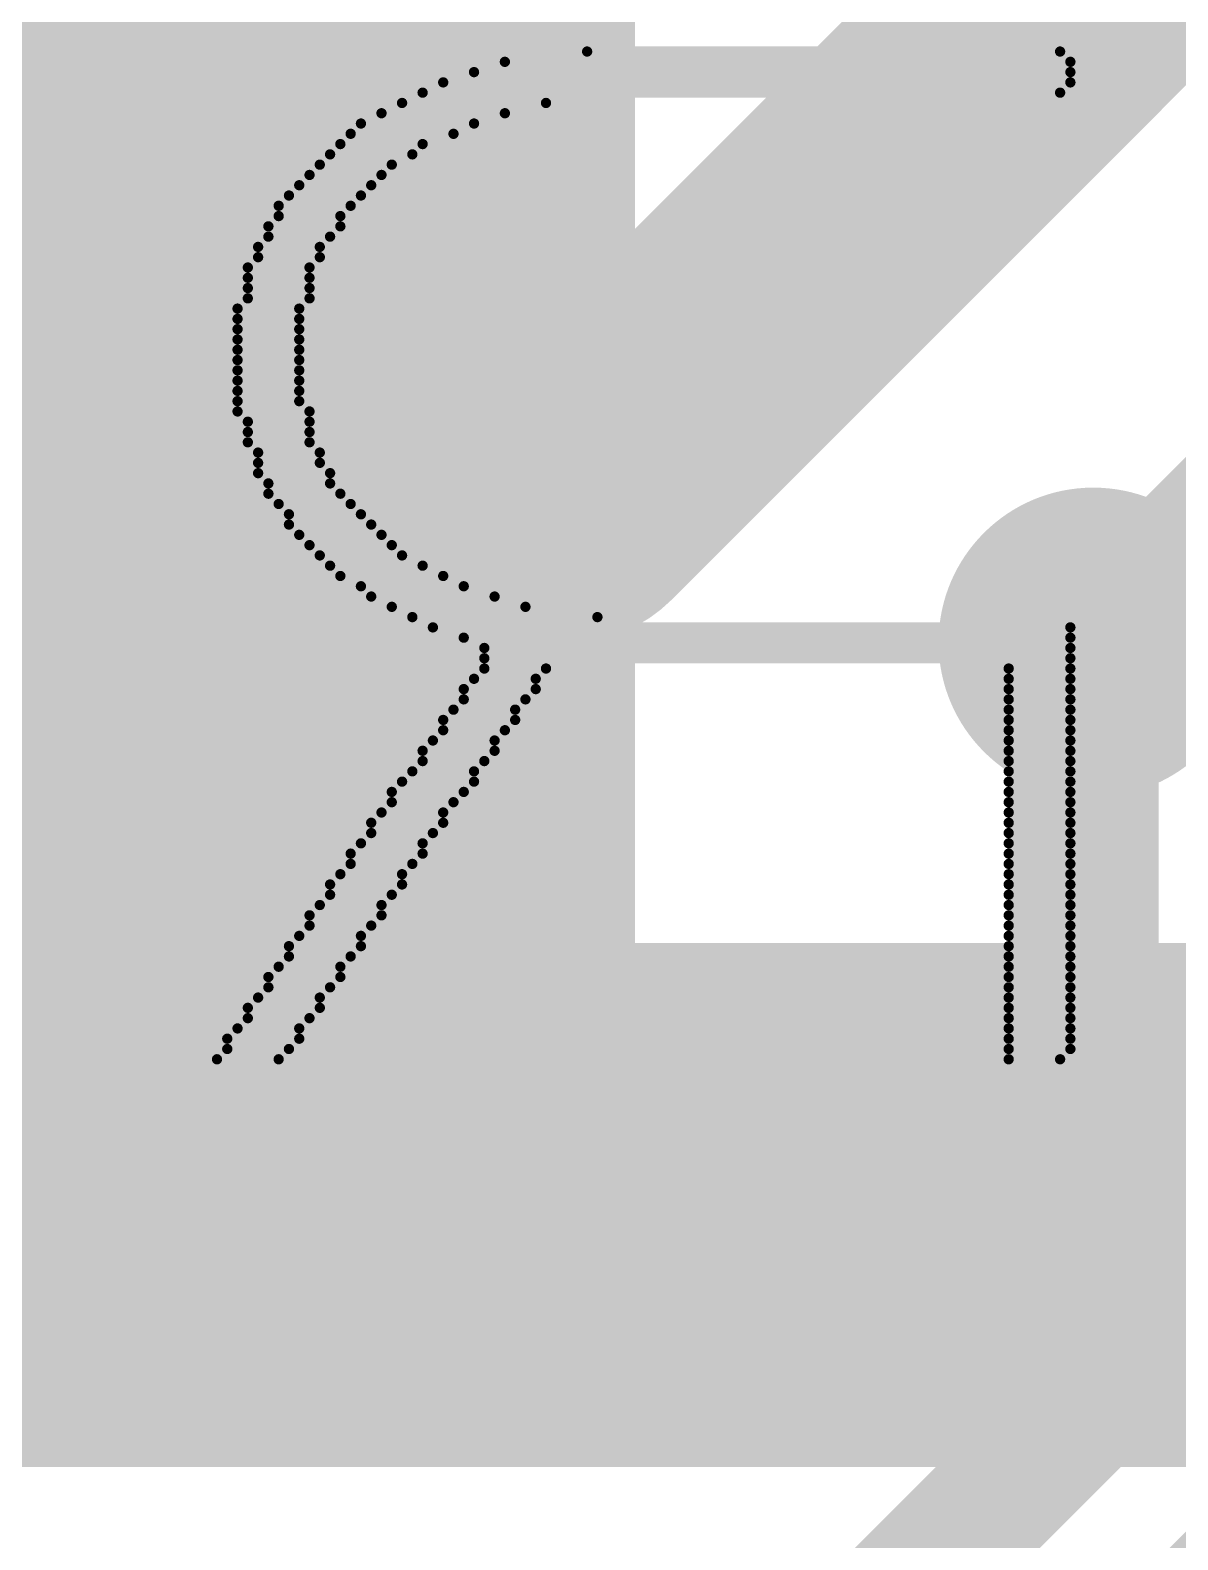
# Model space of a CAD drawing. Header units: inches. Extents: x -0.14 to 1.19, y -0.12 to 0.99.
# Drawn here: x 0.5088 to 0.5965, y 0.2805 to 0.3957 of the extents above; entities that cross this region are included whole.
import ezdxf

# ---------------------------------------------------------------- set-up
doc = ezdxf.new("R2010")
doc.units = ezdxf.units.IN
doc.header["$MEASUREMENT"] = 0
for name, color, linetype in [('Bottom Layer', 5, 'Continuous'), ('Bottom Overlay', 54, 'Continuous'), ('Top Layer', 1, 'Continuous'), ('Top Paste', 8, 'Continuous'), ('Top Solder', 216, 'Continuous'), ('Via Holes', 16, 'Continuous')]:
    doc.layers.add(name, color=color, linetype=linetype)

# ---------------------------------------------------------------- blocks, each defined once
blk = doc.blocks.new('SO_14_35')
at = {"layer": 'Top Layer'}
for points in [[(0.0783465, -0.088189), (0.1322835, -0.088189), (0.1322835, -0.111811), (0.0783465, -0.111811)], [(0.0783465, -0.138189), (0.1322835, -0.138189), (0.1322835, -0.161811), (0.0783465, -0.161811)]]:
    blk.add_hatch(color=1, dxfattribs=at).paths.add_polyline_path(points)
at = {"layer": 'Top Paste'}
for points in [[(0.0783465, -0.088189), (0.1322835, -0.088189), (0.1322835, -0.111811), (0.0783465, -0.111811)], [(0.0783465, -0.138189), (0.1322835, -0.138189), (0.1322835, -0.161811), (0.0783465, -0.161811)]]:
    blk.add_hatch(color=8, dxfattribs=at).paths.add_polyline_path(points)
at = {"layer": 'Top Solder'}
for points in [[(0.0743465, -0.084189), (0.1362835, -0.084189), (0.1362835, -0.115811), (0.0743465, -0.115811)], [(0.0743465, -0.134189), (0.1362835, -0.134189), (0.1362835, -0.165811), (0.0743465, -0.165811)]]:
    blk.add_hatch(color=216, dxfattribs=at).paths.add_polyline_path(points)

msp = doc.modelspace()

# ---------------------------------------------------------------- hatches: boundary and pattern name
at = {"layer": 'Bottom Layer'}
h = msp.add_hatch(color=5, dxfattribs=at)
edge = h.paths.add_edge_path()
edge.add_arc((0.522, 0.36), 0.011811, 0, 360)
h = msp.add_hatch(color=5, dxfattribs=at)
edge = h.paths.add_edge_path()
edge.add_arc((0.59, 0.349), 0.011811, 0, 360)
at = {"layer": 'Top Layer'}
msp.add_hatch(color=1, dxfattribs=at).paths.add_polyline_path([(0.555, 0.398), (0.492685, 0.398), (0.492685, 0.32), (0.555, 0.32)])
h = msp.add_hatch(color=1, dxfattribs=at)
edge = h.paths.add_edge_path()
edge.add_arc((0.522, 0.36), 0.011811, 0, 360)
h = msp.add_hatch(color=1, dxfattribs=at)
edge = h.paths.add_edge_path()
edge.add_arc((0.59, 0.349), 0.011811, 0, 360)
at = {"layer": 'Via Holes'}
h = msp.add_hatch(color=7, dxfattribs=at)
edge = h.paths.add_edge_path()
edge.add_arc((0.522, 0.36), 0.0059055, 0, 360)
h = msp.add_hatch(color=7, dxfattribs=at)
edge = h.paths.add_edge_path()
edge.add_arc((0.59, 0.349), 0.0059055, 0, 360)

# ---------------------------------------------------------------- linework, layer by layer
at = {"layer": 'Bottom Layer'}
for points in [[(0.55, 0.36, 0.022, 0.022, 0), (0.611, 0.421, 0.022, 0.022, 0)], [(0.5900001, 0.349, 0.01, 0.01, 0), (0.645189, 0.4041889, 0.01, 0.01, 0)], [(0.522, 0.36, 0.022, 0.022, 0), (0.55, 0.36, 0.022, 0.022, 0)], [(0.59, 0.349, 0.01, 0.01, 0), (0.5900001, 0.349, 0.01, 0.01, 0)], [(0.3444315, 0.3060341, 0.04, 0.04, 0), (0.6605685, 0.3060341, 0.04, 0.04, 0)]]:
    msp.add_lwpolyline(points, format="xyseb", dxfattribs=at)
for points in [[(0.5165, 0.36, 0.011, 0.011, 1), (0.5275, 0.36, 0.011, 0.011, 1)], [(0.5445, 0.36, 0.011, 0.011, 1), (0.5555, 0.36, 0.011, 0.011, 1)], [(0.5445, 0.36, 0.011, 0.011, 1), (0.5555, 0.36, 0.011, 0.011, 1)], [(0.5875, 0.349, 0.005, 0.005, 1), (0.5925, 0.349, 0.005, 0.005, 1)], [(0.5875001, 0.349, 0.005, 0.005, 1), (0.5925001, 0.349, 0.005, 0.005, 1)], [(0.5875001, 0.349, 0.005, 0.005, 1), (0.5925001, 0.349, 0.005, 0.005, 1)]]:
    msp.add_lwpolyline(points, format="xyseb", close=True, dxfattribs=at)
at = {"layer": 'Bottom Overlay'}
for points in [[(0.5513552, 0.3941027, 0.000785, 0.000785, 0), (0.5874673, 0.3941027, 0.000785, 0.000785, 0)], [(0.5450749, 0.3933176, 0.000785, 0.000785, 0), (0.5882524, 0.3933176, 0.000785, 0.000785, 0)], [(0.5403646, 0.3917475, 0.000785, 0.000785, 0), (0.5882524, 0.3917475, 0.000785, 0.000785, 0)], [(0.5427197, 0.3925325, 0.000785, 0.000785, 0), (0.5882524, 0.3925325, 0.000785, 0.000785, 0)], [(0.5387945, 0.3909625, 0.000785, 0.000785, 0), (0.5874673, 0.3909625, 0.000785, 0.000785, 0)], [(0.5356543, 0.3893924, 0.000785, 0.000785, 0), (0.5450749, 0.3893924, 0.000785, 0.000785, 0)], [(0.5372244, 0.3901774, 0.000785, 0.000785, 0), (0.548215, 0.3901774, 0.000785, 0.000785, 0)], [(0.5340842, 0.3886073, 0.000785, 0.000785, 0), (0.5427197, 0.3886073, 0.000785, 0.000785, 0)], [(0.5325142, 0.3870372, 0.000785, 0.000785, 0), (0.5387945, 0.3870372, 0.000785, 0.000785, 0)], [(0.5332992, 0.3878223, 0.000785, 0.000785, 0), (0.5411496, 0.3878223, 0.000785, 0.000785, 0)], [(0.531729, 0.3862522, 0.000785, 0.000785, 0), (0.5380095, 0.3862522, 0.000785, 0.000785, 0)], [(0.530159, 0.3846821, 0.000785, 0.000785, 0), (0.5356543, 0.3846821, 0.000785, 0.000785, 0)], [(0.530944, 0.3854671, 0.000785, 0.000785, 0), (0.5364393, 0.3854671, 0.000785, 0.000785, 0)], [(0.5293739, 0.3838971, 0.000785, 0.000785, 0), (0.5348693, 0.3838971, 0.000785, 0.000785, 0)], [(0.5278039, 0.382327, 0.000785, 0.000785, 0), (0.5332992, 0.382327, 0.000785, 0.000785, 0)], [(0.5285889, 0.383112, 0.000785, 0.000785, 0), (0.5340842, 0.383112, 0.000785, 0.000785, 0)], [(0.5278039, 0.3815419, 0.000785, 0.000785, 0), (0.5325142, 0.3815419, 0.000785, 0.000785, 0)], [(0.5270188, 0.3807568, 0.000785, 0.000785, 0), (0.5325142, 0.3807568, 0.000785, 0.000785, 0)], [(0.5270188, 0.3799718, 0.000785, 0.000785, 0), (0.531729, 0.3799718, 0.000785, 0.000785, 0)], [(0.5262338, 0.3791868, 0.000785, 0.000785, 0), (0.530944, 0.3791868, 0.000785, 0.000785, 0)], [(0.5262338, 0.3784017, 0.000785, 0.000785, 0), (0.530944, 0.3784017, 0.000785, 0.000785, 0)], [(0.5254487, 0.3776167, 0.000785, 0.000785, 0), (0.530159, 0.3776167, 0.000785, 0.000785, 0)], [(0.5254487, 0.3768317, 0.000785, 0.000785, 0), (0.530159, 0.3768317, 0.000785, 0.000785, 0)], [(0.5254487, 0.3760465, 0.000785, 0.000785, 0), (0.530159, 0.3760465, 0.000785, 0.000785, 0)], [(0.5246636, 0.3744765, 0.000785, 0.000785, 0), (0.5293739, 0.3744765, 0.000785, 0.000785, 0)], [(0.5254487, 0.3752615, 0.000785, 0.000785, 0), (0.530159, 0.3752615, 0.000785, 0.000785, 0)], [(0.5246636, 0.3736914, 0.000785, 0.000785, 0), (0.5293739, 0.3736914, 0.000785, 0.000785, 0)], [(0.5246636, 0.3729064, 0.000785, 0.000785, 0), (0.5293739, 0.3729064, 0.000785, 0.000785, 0)], [(0.5246636, 0.3721214, 0.000785, 0.000785, 0), (0.5293739, 0.3721214, 0.000785, 0.000785, 0)], [(0.5246636, 0.3713363, 0.000785, 0.000785, 0), (0.5293739, 0.3713363, 0.000785, 0.000785, 0)], [(0.5246636, 0.3705513, 0.000785, 0.000785, 0), (0.5293739, 0.3705513, 0.000785, 0.000785, 0)], [(0.5246636, 0.3697662, 0.000785, 0.000785, 0), (0.5293739, 0.3697662, 0.000785, 0.000785, 0)], [(0.5246636, 0.3689812, 0.000785, 0.000785, 0), (0.5293739, 0.3689812, 0.000785, 0.000785, 0)], [(0.5246636, 0.3681961, 0.000785, 0.000785, 0), (0.5293739, 0.3681961, 0.000785, 0.000785, 0)], [(0.5246636, 0.3674111, 0.000785, 0.000785, 0), (0.5293739, 0.3674111, 0.000785, 0.000785, 0)], [(0.5246636, 0.366626, 0.000785, 0.000785, 0), (0.530159, 0.366626, 0.000785, 0.000785, 0)], [(0.5254487, 0.365841, 0.000785, 0.000785, 0), (0.530159, 0.365841, 0.000785, 0.000785, 0)], [(0.5254487, 0.365056, 0.000785, 0.000785, 0), (0.530159, 0.365056, 0.000785, 0.000785, 0)], [(0.5254487, 0.3642709, 0.000785, 0.000785, 0), (0.530159, 0.3642709, 0.000785, 0.000785, 0)], [(0.5262338, 0.3634858, 0.000785, 0.000785, 0), (0.530944, 0.3634858, 0.000785, 0.000785, 0)], [(0.5262338, 0.3627008, 0.000785, 0.000785, 0), (0.530944, 0.3627008, 0.000785, 0.000785, 0)], [(0.5262338, 0.3619158, 0.000785, 0.000785, 0), (0.531729, 0.3619158, 0.000785, 0.000785, 0)], [(0.5270188, 0.3611307, 0.000785, 0.000785, 0), (0.531729, 0.3611307, 0.000785, 0.000785, 0)], [(0.5270188, 0.3603457, 0.000785, 0.000785, 0), (0.5325142, 0.3603457, 0.000785, 0.000785, 0)], [(0.5278039, 0.3595606, 0.000785, 0.000785, 0), (0.5332992, 0.3595606, 0.000785, 0.000785, 0)], [(0.5285889, 0.3587756, 0.000785, 0.000785, 0), (0.5340842, 0.3587756, 0.000785, 0.000785, 0)], [(0.5285889, 0.3579905, 0.000785, 0.000785, 0), (0.5348693, 0.3579905, 0.000785, 0.000785, 0)], [(0.5293739, 0.3572055, 0.000785, 0.000785, 0), (0.5356543, 0.3572055, 0.000785, 0.000785, 0)], [(0.530159, 0.3564204, 0.000785, 0.000785, 0), (0.5364393, 0.3564204, 0.000785, 0.000785, 0)], [(0.530944, 0.3556354, 0.000785, 0.000785, 0), (0.5372244, 0.3556354, 0.000785, 0.000785, 0)], [(0.531729, 0.3548504, 0.000785, 0.000785, 0), (0.5387945, 0.3548504, 0.000785, 0.000785, 0)], [(0.5325142, 0.3540653, 0.000785, 0.000785, 0), (0.5403646, 0.3540653, 0.000785, 0.000785, 0)], [(0.5340842, 0.3532803, 0.000785, 0.000785, 0), (0.5419347, 0.3532803, 0.000785, 0.000785, 0)], [(0.5348693, 0.3524952, 0.000785, 0.000785, 0), (0.5442898, 0.3524952, 0.000785, 0.000785, 0)], [(0.5364393, 0.3517101, 0.000785, 0.000785, 0), (0.5466449, 0.3517101, 0.000785, 0.000785, 0)], [(0.5380095, 0.3509251, 0.000785, 0.000785, 0), (0.5521403, 0.3509251, 0.000785, 0.000785, 0)], [(0.5395795, 0.3501401, 0.000785, 0.000785, 0), (0.5882524, 0.3501401, 0.000785, 0.000785, 0)], [(0.5419347, 0.349355, 0.000785, 0.000785, 0), (0.5882524, 0.349355, 0.000785, 0.000785, 0)], [(0.5435048, 0.34857, 0.000785, 0.000785, 0), (0.5882524, 0.34857, 0.000785, 0.000785, 0)], [(0.5435048, 0.347785, 0.000785, 0.000785, 0), (0.5882524, 0.347785, 0.000785, 0.000785, 0)], [(0.5435048, 0.3469999, 0.000785, 0.000785, 0), (0.548215, 0.3469999, 0.000785, 0.000785, 0)], [(0.5835421, 0.3469999, 0.000785, 0.000785, 0), (0.5882524, 0.3469999, 0.000785, 0.000785, 0)], [(0.5419347, 0.3454298, 0.000785, 0.000785, 0), (0.54743, 0.3454298, 0.000785, 0.000785, 0)], [(0.5427197, 0.3462148, 0.000785, 0.000785, 0), (0.54743, 0.3462148, 0.000785, 0.000785, 0)], [(0.5835421, 0.3462148, 0.000785, 0.000785, 0), (0.5882524, 0.3462148, 0.000785, 0.000785, 0)], [(0.5835421, 0.3454298, 0.000785, 0.000785, 0), (0.5882524, 0.3454298, 0.000785, 0.000785, 0)], [(0.5419347, 0.3446447, 0.000785, 0.000785, 0), (0.5466449, 0.3446447, 0.000785, 0.000785, 0)], [(0.5835421, 0.3446447, 0.000785, 0.000785, 0), (0.5882524, 0.3446447, 0.000785, 0.000785, 0)], [(0.5403646, 0.3430747, 0.000785, 0.000785, 0), (0.5458599, 0.3430747, 0.000785, 0.000785, 0)], [(0.5411496, 0.3438597, 0.000785, 0.000785, 0), (0.5458599, 0.3438597, 0.000785, 0.000785, 0)], [(0.5835421, 0.3438597, 0.000785, 0.000785, 0), (0.5882524, 0.3438597, 0.000785, 0.000785, 0)], [(0.5835421, 0.3430747, 0.000785, 0.000785, 0), (0.5882524, 0.3430747, 0.000785, 0.000785, 0)], [(0.5403646, 0.3422896, 0.000785, 0.000785, 0), (0.5450749, 0.3422896, 0.000785, 0.000785, 0)], [(0.5835421, 0.3422896, 0.000785, 0.000785, 0), (0.5882524, 0.3422896, 0.000785, 0.000785, 0)], [(0.5395795, 0.3415046, 0.000785, 0.000785, 0), (0.5442898, 0.3415046, 0.000785, 0.000785, 0)], [(0.5835421, 0.3415046, 0.000785, 0.000785, 0), (0.5882524, 0.3415046, 0.000785, 0.000785, 0)], [(0.5387945, 0.3407195, 0.000785, 0.000785, 0), (0.5442898, 0.3407195, 0.000785, 0.000785, 0)], [(0.5387945, 0.3399345, 0.000785, 0.000785, 0), (0.5435048, 0.3399345, 0.000785, 0.000785, 0)], [(0.5835421, 0.3407195, 0.000785, 0.000785, 0), (0.5882524, 0.3407195, 0.000785, 0.000785, 0)], [(0.5835421, 0.3399345, 0.000785, 0.000785, 0), (0.5882524, 0.3399345, 0.000785, 0.000785, 0)], [(0.5380095, 0.3391494, 0.000785, 0.000785, 0), (0.5427197, 0.3391494, 0.000785, 0.000785, 0)], [(0.5835421, 0.3391494, 0.000785, 0.000785, 0), (0.5882524, 0.3391494, 0.000785, 0.000785, 0)], [(0.5364393, 0.3375793, 0.000785, 0.000785, 0), (0.5419347, 0.3375793, 0.000785, 0.000785, 0)], [(0.5372244, 0.3383644, 0.000785, 0.000785, 0), (0.5427197, 0.3383644, 0.000785, 0.000785, 0)], [(0.5835421, 0.3383644, 0.000785, 0.000785, 0), (0.5882524, 0.3383644, 0.000785, 0.000785, 0)], [(0.5835421, 0.3375793, 0.000785, 0.000785, 0), (0.5882524, 0.3375793, 0.000785, 0.000785, 0)], [(0.5364393, 0.3367943, 0.000785, 0.000785, 0), (0.5411496, 0.3367943, 0.000785, 0.000785, 0)], [(0.5835421, 0.3367943, 0.000785, 0.000785, 0), (0.5882524, 0.3367943, 0.000785, 0.000785, 0)], [(0.5348693, 0.3352242, 0.000785, 0.000785, 0), (0.5403646, 0.3352242, 0.000785, 0.000785, 0)], [(0.5356543, 0.3360093, 0.000785, 0.000785, 0), (0.5403646, 0.3360093, 0.000785, 0.000785, 0)], [(0.5835421, 0.3360093, 0.000785, 0.000785, 0), (0.5882524, 0.3360093, 0.000785, 0.000785, 0)], [(0.5835421, 0.3352242, 0.000785, 0.000785, 0), (0.5882524, 0.3352242, 0.000785, 0.000785, 0)], [(0.5348693, 0.3344391, 0.000785, 0.000785, 0), (0.5395795, 0.3344391, 0.000785, 0.000785, 0)], [(0.5835421, 0.3344391, 0.000785, 0.000785, 0), (0.5882524, 0.3344391, 0.000785, 0.000785, 0)], [(0.5332992, 0.3328691, 0.000785, 0.000785, 0), (0.5387945, 0.3328691, 0.000785, 0.000785, 0)], [(0.5340842, 0.3336541, 0.000785, 0.000785, 0), (0.5387945, 0.3336541, 0.000785, 0.000785, 0)], [(0.5835421, 0.3336541, 0.000785, 0.000785, 0), (0.5882524, 0.3336541, 0.000785, 0.000785, 0)], [(0.5835421, 0.3328691, 0.000785, 0.000785, 0), (0.5882524, 0.3328691, 0.000785, 0.000785, 0)], [(0.5332992, 0.332084, 0.000785, 0.000785, 0), (0.5380095, 0.332084, 0.000785, 0.000785, 0)], [(0.5835421, 0.332084, 0.000785, 0.000785, 0), (0.5882524, 0.332084, 0.000785, 0.000785, 0)], [(0.531729, 0.3305139, 0.000785, 0.000785, 0), (0.5372244, 0.3305139, 0.000785, 0.000785, 0)], [(0.5325142, 0.331299, 0.000785, 0.000785, 0), (0.5372244, 0.331299, 0.000785, 0.000785, 0)], [(0.5835421, 0.331299, 0.000785, 0.000785, 0), (0.5882524, 0.331299, 0.000785, 0.000785, 0)], [(0.5835421, 0.3305139, 0.000785, 0.000785, 0), (0.5882524, 0.3305139, 0.000785, 0.000785, 0)], [(0.531729, 0.3297289, 0.000785, 0.000785, 0), (0.5364393, 0.3297289, 0.000785, 0.000785, 0)], [(0.5835421, 0.3297289, 0.000785, 0.000785, 0), (0.5882524, 0.3297289, 0.000785, 0.000785, 0)], [(0.530159, 0.3281588, 0.000785, 0.000785, 0), (0.5356543, 0.3281588, 0.000785, 0.000785, 0)], [(0.530944, 0.3289438, 0.000785, 0.000785, 0), (0.5356543, 0.3289438, 0.000785, 0.000785, 0)], [(0.5835421, 0.3289438, 0.000785, 0.000785, 0), (0.5882524, 0.3289438, 0.000785, 0.000785, 0)], [(0.5835421, 0.3281588, 0.000785, 0.000785, 0), (0.5882524, 0.3281588, 0.000785, 0.000785, 0)], [(0.530159, 0.3273737, 0.000785, 0.000785, 0), (0.5348693, 0.3273737, 0.000785, 0.000785, 0)], [(0.5835421, 0.3273737, 0.000785, 0.000785, 0), (0.5882524, 0.3273737, 0.000785, 0.000785, 0)], [(0.5285889, 0.3258037, 0.000785, 0.000785, 0), (0.5340842, 0.3258037, 0.000785, 0.000785, 0)], [(0.5293739, 0.3265887, 0.000785, 0.000785, 0), (0.5340842, 0.3265887, 0.000785, 0.000785, 0)], [(0.5835421, 0.3265887, 0.000785, 0.000785, 0), (0.5882524, 0.3265887, 0.000785, 0.000785, 0)], [(0.5835421, 0.3258037, 0.000785, 0.000785, 0), (0.5882524, 0.3258037, 0.000785, 0.000785, 0)], [(0.5285889, 0.3250186, 0.000785, 0.000785, 0), (0.5332992, 0.3250186, 0.000785, 0.000785, 0)], [(0.5835421, 0.3250186, 0.000785, 0.000785, 0), (0.5882524, 0.3250186, 0.000785, 0.000785, 0)], [(0.5278039, 0.3242336, 0.000785, 0.000785, 0), (0.5325142, 0.3242336, 0.000785, 0.000785, 0)], [(0.5835421, 0.3242336, 0.000785, 0.000785, 0), (0.5882524, 0.3242336, 0.000785, 0.000785, 0)], [(0.5270188, 0.3234486, 0.000785, 0.000785, 0), (0.5325142, 0.3234486, 0.000785, 0.000785, 0)], [(0.5270188, 0.3226634, 0.000785, 0.000785, 0), (0.531729, 0.3226634, 0.000785, 0.000785, 0)], [(0.5835421, 0.3234486, 0.000785, 0.000785, 0), (0.5882524, 0.3234486, 0.000785, 0.000785, 0)], [(0.5835421, 0.3226634, 0.000785, 0.000785, 0), (0.5882524, 0.3226634, 0.000785, 0.000785, 0)], [(0.5262338, 0.3218784, 0.000785, 0.000785, 0), (0.530944, 0.3218784, 0.000785, 0.000785, 0)], [(0.5835421, 0.3218784, 0.000785, 0.000785, 0), (0.5882524, 0.3218784, 0.000785, 0.000785, 0)], [(0.5254487, 0.3210934, 0.000785, 0.000785, 0), (0.530944, 0.3210934, 0.000785, 0.000785, 0)], [(0.5254487, 0.3203083, 0.000785, 0.000785, 0), (0.530159, 0.3203083, 0.000785, 0.000785, 0)], [(0.5835421, 0.3210934, 0.000785, 0.000785, 0), (0.5882524, 0.3210934, 0.000785, 0.000785, 0)], [(0.5835421, 0.3203083, 0.000785, 0.000785, 0), (0.5882524, 0.3203083, 0.000785, 0.000785, 0)], [(0.5246636, 0.3195233, 0.000785, 0.000785, 0), (0.5293739, 0.3195233, 0.000785, 0.000785, 0)], [(0.5835421, 0.3195233, 0.000785, 0.000785, 0), (0.5882524, 0.3195233, 0.000785, 0.000785, 0)], [(0.5238786, 0.3187383, 0.000785, 0.000785, 0), (0.5293739, 0.3187383, 0.000785, 0.000785, 0)], [(0.5238786, 0.3179532, 0.000785, 0.000785, 0), (0.5285889, 0.3179532, 0.000785, 0.000785, 0)], [(0.5835421, 0.3187383, 0.000785, 0.000785, 0), (0.5882524, 0.3187383, 0.000785, 0.000785, 0)], [(0.5835421, 0.3179532, 0.000785, 0.000785, 0), (0.5882524, 0.3179532, 0.000785, 0.000785, 0)], [(0.5230936, 0.3171681, 0.000785, 0.000785, 0), (0.5278039, 0.3171681, 0.000785, 0.000785, 0)], [(0.5835421, 0.3171681, 0.000785, 0.000785, 0), (0.5874673, 0.3171681, 0.000785, 0.000785, 0)]]:
    msp.add_lwpolyline(points, format="xyseb", dxfattribs=at)
for points in [[(0.551159, 0.3941027, 0.0003925, 0.0003925, 1), (0.5515514, 0.3941027, 0.0003925, 0.0003925, 1)], [(0.5872711, 0.3941027, 0.0003925, 0.0003925, 1), (0.5876635, 0.3941027, 0.0003925, 0.0003925, 1)], [(0.5448787, 0.3933176, 0.0003925, 0.0003925, 1), (0.5452711, 0.3933176, 0.0003925, 0.0003925, 1)], [(0.5880562, 0.3933176, 0.0003925, 0.0003925, 1), (0.5884486, 0.3933176, 0.0003925, 0.0003925, 1)], [(0.5401684, 0.3917475, 0.0003925, 0.0003925, 1), (0.5405608, 0.3917475, 0.0003925, 0.0003925, 1)], [(0.5425235, 0.3925325, 0.0003925, 0.0003925, 1), (0.5429159, 0.3925325, 0.0003925, 0.0003925, 1)], [(0.5880562, 0.3925325, 0.0003925, 0.0003925, 1), (0.5884486, 0.3925325, 0.0003925, 0.0003925, 1)], [(0.5880562, 0.3917475, 0.0003925, 0.0003925, 1), (0.5884486, 0.3917475, 0.0003925, 0.0003925, 1)], [(0.5385983, 0.3909625, 0.0003925, 0.0003925, 1), (0.5389907, 0.3909625, 0.0003925, 0.0003925, 1)], [(0.5872711, 0.3909625, 0.0003925, 0.0003925, 1), (0.5876635, 0.3909625, 0.0003925, 0.0003925, 1)], [(0.5354581, 0.3893924, 0.0003925, 0.0003925, 1), (0.5358505, 0.3893924, 0.0003925, 0.0003925, 1)], [(0.5370282, 0.3901774, 0.0003925, 0.0003925, 1), (0.5374206, 0.3901774, 0.0003925, 0.0003925, 1)], [(0.5448787, 0.3893924, 0.0003925, 0.0003925, 1), (0.5452711, 0.3893924, 0.0003925, 0.0003925, 1)], [(0.5480188, 0.3901774, 0.0003925, 0.0003925, 1), (0.5484112, 0.3901774, 0.0003925, 0.0003925, 1)], [(0.533888, 0.3886073, 0.0003925, 0.0003925, 1), (0.5342804, 0.3886073, 0.0003925, 0.0003925, 1)], [(0.5425235, 0.3886073, 0.0003925, 0.0003925, 1), (0.5429159, 0.3886073, 0.0003925, 0.0003925, 1)], [(0.532318, 0.3870372, 0.0003925, 0.0003925, 1), (0.5327104, 0.3870372, 0.0003925, 0.0003925, 1)], [(0.533103, 0.3878223, 0.0003925, 0.0003925, 1), (0.5334954, 0.3878223, 0.0003925, 0.0003925, 1)], [(0.5385983, 0.3870372, 0.0003925, 0.0003925, 1), (0.5389907, 0.3870372, 0.0003925, 0.0003925, 1)], [(0.5409534, 0.3878223, 0.0003925, 0.0003925, 1), (0.5413458, 0.3878223, 0.0003925, 0.0003925, 1)], [(0.5315328, 0.3862522, 0.0003925, 0.0003925, 1), (0.5319252, 0.3862522, 0.0003925, 0.0003925, 1)], [(0.5378133, 0.3862522, 0.0003925, 0.0003925, 1), (0.5382057, 0.3862522, 0.0003925, 0.0003925, 1)], [(0.5299628, 0.3846821, 0.0003925, 0.0003925, 1), (0.5303552, 0.3846821, 0.0003925, 0.0003925, 1)], [(0.5307478, 0.3854671, 0.0003925, 0.0003925, 1), (0.5311402, 0.3854671, 0.0003925, 0.0003925, 1)], [(0.5354581, 0.3846821, 0.0003925, 0.0003925, 1), (0.5358505, 0.3846821, 0.0003925, 0.0003925, 1)], [(0.5362431, 0.3854671, 0.0003925, 0.0003925, 1), (0.5366355, 0.3854671, 0.0003925, 0.0003925, 1)], [(0.5291777, 0.3838971, 0.0003925, 0.0003925, 1), (0.5295701, 0.3838971, 0.0003925, 0.0003925, 1)], [(0.5346731, 0.3838971, 0.0003925, 0.0003925, 1), (0.5350655, 0.3838971, 0.0003925, 0.0003925, 1)], [(0.5276077, 0.382327, 0.0003925, 0.0003925, 1), (0.5280001, 0.382327, 0.0003925, 0.0003925, 1)], [(0.5283927, 0.383112, 0.0003925, 0.0003925, 1), (0.5287851, 0.383112, 0.0003925, 0.0003925, 1)], [(0.533103, 0.382327, 0.0003925, 0.0003925, 1), (0.5334954, 0.382327, 0.0003925, 0.0003925, 1)], [(0.533888, 0.383112, 0.0003925, 0.0003925, 1), (0.5342804, 0.383112, 0.0003925, 0.0003925, 1)], [(0.5276077, 0.3815419, 0.0003925, 0.0003925, 1), (0.5280001, 0.3815419, 0.0003925, 0.0003925, 1)], [(0.532318, 0.3815419, 0.0003925, 0.0003925, 1), (0.5327104, 0.3815419, 0.0003925, 0.0003925, 1)], [(0.5268226, 0.3807568, 0.0003925, 0.0003925, 1), (0.527215, 0.3807568, 0.0003925, 0.0003925, 1)], [(0.5268226, 0.3799718, 0.0003925, 0.0003925, 1), (0.527215, 0.3799718, 0.0003925, 0.0003925, 1)], [(0.5315328, 0.3799718, 0.0003925, 0.0003925, 1), (0.5319252, 0.3799718, 0.0003925, 0.0003925, 1)], [(0.532318, 0.3807568, 0.0003925, 0.0003925, 1), (0.5327104, 0.3807568, 0.0003925, 0.0003925, 1)], [(0.5260376, 0.3791868, 0.0003925, 0.0003925, 1), (0.52643, 0.3791868, 0.0003925, 0.0003925, 1)], [(0.5307478, 0.3791868, 0.0003925, 0.0003925, 1), (0.5311402, 0.3791868, 0.0003925, 0.0003925, 1)], [(0.5260376, 0.3784017, 0.0003925, 0.0003925, 1), (0.52643, 0.3784017, 0.0003925, 0.0003925, 1)], [(0.5307478, 0.3784017, 0.0003925, 0.0003925, 1), (0.5311402, 0.3784017, 0.0003925, 0.0003925, 1)], [(0.5252525, 0.3776167, 0.0003925, 0.0003925, 1), (0.5256449, 0.3776167, 0.0003925, 0.0003925, 1)], [(0.5252525, 0.3768317, 0.0003925, 0.0003925, 1), (0.5256449, 0.3768317, 0.0003925, 0.0003925, 1)], [(0.5299628, 0.3776167, 0.0003925, 0.0003925, 1), (0.5303552, 0.3776167, 0.0003925, 0.0003925, 1)], [(0.5299628, 0.3768317, 0.0003925, 0.0003925, 1), (0.5303552, 0.3768317, 0.0003925, 0.0003925, 1)], [(0.5252525, 0.3760465, 0.0003925, 0.0003925, 1), (0.5256449, 0.3760465, 0.0003925, 0.0003925, 1)], [(0.5299628, 0.3760465, 0.0003925, 0.0003925, 1), (0.5303552, 0.3760465, 0.0003925, 0.0003925, 1)], [(0.5244674, 0.3744765, 0.0003925, 0.0003925, 1), (0.5248598, 0.3744765, 0.0003925, 0.0003925, 1)], [(0.5252525, 0.3752615, 0.0003925, 0.0003925, 1), (0.5256449, 0.3752615, 0.0003925, 0.0003925, 1)], [(0.5291777, 0.3744765, 0.0003925, 0.0003925, 1), (0.5295701, 0.3744765, 0.0003925, 0.0003925, 1)], [(0.5299628, 0.3752615, 0.0003925, 0.0003925, 1), (0.5303552, 0.3752615, 0.0003925, 0.0003925, 1)], [(0.5244674, 0.3736914, 0.0003925, 0.0003925, 1), (0.5248598, 0.3736914, 0.0003925, 0.0003925, 1)], [(0.5291777, 0.3736914, 0.0003925, 0.0003925, 1), (0.5295701, 0.3736914, 0.0003925, 0.0003925, 1)], [(0.5244674, 0.3729064, 0.0003925, 0.0003925, 1), (0.5248598, 0.3729064, 0.0003925, 0.0003925, 1)], [(0.5244674, 0.3721214, 0.0003925, 0.0003925, 1), (0.5248598, 0.3721214, 0.0003925, 0.0003925, 1)], [(0.5291777, 0.3729064, 0.0003925, 0.0003925, 1), (0.5295701, 0.3729064, 0.0003925, 0.0003925, 1)], [(0.5291777, 0.3721214, 0.0003925, 0.0003925, 1), (0.5295701, 0.3721214, 0.0003925, 0.0003925, 1)], [(0.5244674, 0.3713363, 0.0003925, 0.0003925, 1), (0.5248598, 0.3713363, 0.0003925, 0.0003925, 1)], [(0.5291777, 0.3713363, 0.0003925, 0.0003925, 1), (0.5295701, 0.3713363, 0.0003925, 0.0003925, 1)], [(0.5244674, 0.3705513, 0.0003925, 0.0003925, 1), (0.5248598, 0.3705513, 0.0003925, 0.0003925, 1)], [(0.5244674, 0.3697662, 0.0003925, 0.0003925, 1), (0.5248598, 0.3697662, 0.0003925, 0.0003925, 1)], [(0.5291777, 0.3705513, 0.0003925, 0.0003925, 1), (0.5295701, 0.3705513, 0.0003925, 0.0003925, 1)], [(0.5291777, 0.3697662, 0.0003925, 0.0003925, 1), (0.5295701, 0.3697662, 0.0003925, 0.0003925, 1)], [(0.5244674, 0.3689812, 0.0003925, 0.0003925, 1), (0.5248598, 0.3689812, 0.0003925, 0.0003925, 1)], [(0.5291777, 0.3689812, 0.0003925, 0.0003925, 1), (0.5295701, 0.3689812, 0.0003925, 0.0003925, 1)], [(0.5244674, 0.3681961, 0.0003925, 0.0003925, 1), (0.5248598, 0.3681961, 0.0003925, 0.0003925, 1)], [(0.5244674, 0.3674111, 0.0003925, 0.0003925, 1), (0.5248598, 0.3674111, 0.0003925, 0.0003925, 1)], [(0.5291777, 0.3681961, 0.0003925, 0.0003925, 1), (0.5295701, 0.3681961, 0.0003925, 0.0003925, 1)], [(0.5291777, 0.3674111, 0.0003925, 0.0003925, 1), (0.5295701, 0.3674111, 0.0003925, 0.0003925, 1)], [(0.5244674, 0.366626, 0.0003925, 0.0003925, 1), (0.5248598, 0.366626, 0.0003925, 0.0003925, 1)], [(0.5299628, 0.366626, 0.0003925, 0.0003925, 1), (0.5303552, 0.366626, 0.0003925, 0.0003925, 1)], [(0.5252525, 0.365841, 0.0003925, 0.0003925, 1), (0.5256449, 0.365841, 0.0003925, 0.0003925, 1)], [(0.5252525, 0.365056, 0.0003925, 0.0003925, 1), (0.5256449, 0.365056, 0.0003925, 0.0003925, 1)], [(0.5299628, 0.365841, 0.0003925, 0.0003925, 1), (0.5303552, 0.365841, 0.0003925, 0.0003925, 1)], [(0.5299628, 0.365056, 0.0003925, 0.0003925, 1), (0.5303552, 0.365056, 0.0003925, 0.0003925, 1)], [(0.5252525, 0.3642709, 0.0003925, 0.0003925, 1), (0.5256449, 0.3642709, 0.0003925, 0.0003925, 1)], [(0.5299628, 0.3642709, 0.0003925, 0.0003925, 1), (0.5303552, 0.3642709, 0.0003925, 0.0003925, 1)], [(0.5260376, 0.3634858, 0.0003925, 0.0003925, 1), (0.52643, 0.3634858, 0.0003925, 0.0003925, 1)], [(0.5260376, 0.3627008, 0.0003925, 0.0003925, 1), (0.52643, 0.3627008, 0.0003925, 0.0003925, 1)], [(0.5307478, 0.3634858, 0.0003925, 0.0003925, 1), (0.5311402, 0.3634858, 0.0003925, 0.0003925, 1)], [(0.5307478, 0.3627008, 0.0003925, 0.0003925, 1), (0.5311402, 0.3627008, 0.0003925, 0.0003925, 1)], [(0.5260376, 0.3619158, 0.0003925, 0.0003925, 1), (0.52643, 0.3619158, 0.0003925, 0.0003925, 1)], [(0.5315328, 0.3619158, 0.0003925, 0.0003925, 1), (0.5319252, 0.3619158, 0.0003925, 0.0003925, 1)], [(0.5268226, 0.3611307, 0.0003925, 0.0003925, 1), (0.527215, 0.3611307, 0.0003925, 0.0003925, 1)], [(0.5268226, 0.3603457, 0.0003925, 0.0003925, 1), (0.527215, 0.3603457, 0.0003925, 0.0003925, 1)], [(0.5315328, 0.3611307, 0.0003925, 0.0003925, 1), (0.5319252, 0.3611307, 0.0003925, 0.0003925, 1)], [(0.532318, 0.3603457, 0.0003925, 0.0003925, 1), (0.5327104, 0.3603457, 0.0003925, 0.0003925, 1)], [(0.5276077, 0.3595606, 0.0003925, 0.0003925, 1), (0.5280001, 0.3595606, 0.0003925, 0.0003925, 1)], [(0.533103, 0.3595606, 0.0003925, 0.0003925, 1), (0.5334954, 0.3595606, 0.0003925, 0.0003925, 1)], [(0.5283927, 0.3587756, 0.0003925, 0.0003925, 1), (0.5287851, 0.3587756, 0.0003925, 0.0003925, 1)], [(0.533888, 0.3587756, 0.0003925, 0.0003925, 1), (0.5342804, 0.3587756, 0.0003925, 0.0003925, 1)], [(0.5283927, 0.3579905, 0.0003925, 0.0003925, 1), (0.5287851, 0.3579905, 0.0003925, 0.0003925, 1)], [(0.5291777, 0.3572055, 0.0003925, 0.0003925, 1), (0.5295701, 0.3572055, 0.0003925, 0.0003925, 1)], [(0.5346731, 0.3579905, 0.0003925, 0.0003925, 1), (0.5350655, 0.3579905, 0.0003925, 0.0003925, 1)], [(0.5354581, 0.3572055, 0.0003925, 0.0003925, 1), (0.5358505, 0.3572055, 0.0003925, 0.0003925, 1)], [(0.5299628, 0.3564204, 0.0003925, 0.0003925, 1), (0.5303552, 0.3564204, 0.0003925, 0.0003925, 1)], [(0.5362431, 0.3564204, 0.0003925, 0.0003925, 1), (0.5366355, 0.3564204, 0.0003925, 0.0003925, 1)], [(0.5307478, 0.3556354, 0.0003925, 0.0003925, 1), (0.5311402, 0.3556354, 0.0003925, 0.0003925, 1)], [(0.5315328, 0.3548504, 0.0003925, 0.0003925, 1), (0.5319252, 0.3548504, 0.0003925, 0.0003925, 1)], [(0.5370282, 0.3556354, 0.0003925, 0.0003925, 1), (0.5374206, 0.3556354, 0.0003925, 0.0003925, 1)], [(0.5385983, 0.3548504, 0.0003925, 0.0003925, 1), (0.5389907, 0.3548504, 0.0003925, 0.0003925, 1)], [(0.532318, 0.3540653, 0.0003925, 0.0003925, 1), (0.5327104, 0.3540653, 0.0003925, 0.0003925, 1)], [(0.5401684, 0.3540653, 0.0003925, 0.0003925, 1), (0.5405608, 0.3540653, 0.0003925, 0.0003925, 1)], [(0.533888, 0.3532803, 0.0003925, 0.0003925, 1), (0.5342804, 0.3532803, 0.0003925, 0.0003925, 1)], [(0.5346731, 0.3524952, 0.0003925, 0.0003925, 1), (0.5350655, 0.3524952, 0.0003925, 0.0003925, 1)], [(0.5417385, 0.3532803, 0.0003925, 0.0003925, 1), (0.5421309, 0.3532803, 0.0003925, 0.0003925, 1)], [(0.5440936, 0.3524952, 0.0003925, 0.0003925, 1), (0.544486, 0.3524952, 0.0003925, 0.0003925, 1)], [(0.5362431, 0.3517101, 0.0003925, 0.0003925, 1), (0.5366355, 0.3517101, 0.0003925, 0.0003925, 1)], [(0.5464487, 0.3517101, 0.0003925, 0.0003925, 1), (0.5468411, 0.3517101, 0.0003925, 0.0003925, 1)], [(0.5378133, 0.3509251, 0.0003925, 0.0003925, 1), (0.5382057, 0.3509251, 0.0003925, 0.0003925, 1)], [(0.5393833, 0.3501401, 0.0003925, 0.0003925, 1), (0.5397757, 0.3501401, 0.0003925, 0.0003925, 1)], [(0.5519441, 0.3509251, 0.0003925, 0.0003925, 1), (0.5523365, 0.3509251, 0.0003925, 0.0003925, 1)], [(0.5880562, 0.3501401, 0.0003925, 0.0003925, 1), (0.5884486, 0.3501401, 0.0003925, 0.0003925, 1)], [(0.5417385, 0.349355, 0.0003925, 0.0003925, 1), (0.5421309, 0.349355, 0.0003925, 0.0003925, 1)], [(0.5880562, 0.349355, 0.0003925, 0.0003925, 1), (0.5884486, 0.349355, 0.0003925, 0.0003925, 1)], [(0.5433086, 0.34857, 0.0003925, 0.0003925, 1), (0.543701, 0.34857, 0.0003925, 0.0003925, 1)], [(0.5433086, 0.347785, 0.0003925, 0.0003925, 1), (0.543701, 0.347785, 0.0003925, 0.0003925, 1)], [(0.5880562, 0.34857, 0.0003925, 0.0003925, 1), (0.5884486, 0.34857, 0.0003925, 0.0003925, 1)], [(0.5880562, 0.347785, 0.0003925, 0.0003925, 1), (0.5884486, 0.347785, 0.0003925, 0.0003925, 1)], [(0.5433086, 0.3469999, 0.0003925, 0.0003925, 1), (0.543701, 0.3469999, 0.0003925, 0.0003925, 1)], [(0.5480188, 0.3469999, 0.0003925, 0.0003925, 1), (0.5484112, 0.3469999, 0.0003925, 0.0003925, 1)], [(0.5833459, 0.3469999, 0.0003925, 0.0003925, 1), (0.5837383, 0.3469999, 0.0003925, 0.0003925, 1)], [(0.5880562, 0.3469999, 0.0003925, 0.0003925, 1), (0.5884486, 0.3469999, 0.0003925, 0.0003925, 1)], [(0.5417385, 0.3454298, 0.0003925, 0.0003925, 1), (0.5421309, 0.3454298, 0.0003925, 0.0003925, 1)], [(0.5425235, 0.3462148, 0.0003925, 0.0003925, 1), (0.5429159, 0.3462148, 0.0003925, 0.0003925, 1)], [(0.5472338, 0.3462148, 0.0003925, 0.0003925, 1), (0.5476262, 0.3462148, 0.0003925, 0.0003925, 1)], [(0.5472338, 0.3454298, 0.0003925, 0.0003925, 1), (0.5476262, 0.3454298, 0.0003925, 0.0003925, 1)], [(0.5833459, 0.3462148, 0.0003925, 0.0003925, 1), (0.5837383, 0.3462148, 0.0003925, 0.0003925, 1)], [(0.5833459, 0.3454298, 0.0003925, 0.0003925, 1), (0.5837383, 0.3454298, 0.0003925, 0.0003925, 1)], [(0.5880562, 0.3462148, 0.0003925, 0.0003925, 1), (0.5884486, 0.3462148, 0.0003925, 0.0003925, 1)], [(0.5880562, 0.3454298, 0.0003925, 0.0003925, 1), (0.5884486, 0.3454298, 0.0003925, 0.0003925, 1)], [(0.5417385, 0.3446447, 0.0003925, 0.0003925, 1), (0.5421309, 0.3446447, 0.0003925, 0.0003925, 1)], [(0.5464487, 0.3446447, 0.0003925, 0.0003925, 1), (0.5468411, 0.3446447, 0.0003925, 0.0003925, 1)], [(0.5833459, 0.3446447, 0.0003925, 0.0003925, 1), (0.5837383, 0.3446447, 0.0003925, 0.0003925, 1)], [(0.5880562, 0.3446447, 0.0003925, 0.0003925, 1), (0.5884486, 0.3446447, 0.0003925, 0.0003925, 1)], [(0.5401684, 0.3430747, 0.0003925, 0.0003925, 1), (0.5405608, 0.3430747, 0.0003925, 0.0003925, 1)], [(0.5409534, 0.3438597, 0.0003925, 0.0003925, 1), (0.5413458, 0.3438597, 0.0003925, 0.0003925, 1)], [(0.5456637, 0.3438597, 0.0003925, 0.0003925, 1), (0.5460561, 0.3438597, 0.0003925, 0.0003925, 1)], [(0.5456637, 0.3430747, 0.0003925, 0.0003925, 1), (0.5460561, 0.3430747, 0.0003925, 0.0003925, 1)], [(0.5833459, 0.3438597, 0.0003925, 0.0003925, 1), (0.5837383, 0.3438597, 0.0003925, 0.0003925, 1)], [(0.5833459, 0.3430747, 0.0003925, 0.0003925, 1), (0.5837383, 0.3430747, 0.0003925, 0.0003925, 1)], [(0.5880562, 0.3438597, 0.0003925, 0.0003925, 1), (0.5884486, 0.3438597, 0.0003925, 0.0003925, 1)], [(0.5880562, 0.3430747, 0.0003925, 0.0003925, 1), (0.5884486, 0.3430747, 0.0003925, 0.0003925, 1)], [(0.5401684, 0.3422896, 0.0003925, 0.0003925, 1), (0.5405608, 0.3422896, 0.0003925, 0.0003925, 1)], [(0.5448787, 0.3422896, 0.0003925, 0.0003925, 1), (0.5452711, 0.3422896, 0.0003925, 0.0003925, 1)], [(0.5833459, 0.3422896, 0.0003925, 0.0003925, 1), (0.5837383, 0.3422896, 0.0003925, 0.0003925, 1)], [(0.5880562, 0.3422896, 0.0003925, 0.0003925, 1), (0.5884486, 0.3422896, 0.0003925, 0.0003925, 1)], [(0.5393833, 0.3415046, 0.0003925, 0.0003925, 1), (0.5397757, 0.3415046, 0.0003925, 0.0003925, 1)], [(0.5440936, 0.3415046, 0.0003925, 0.0003925, 1), (0.544486, 0.3415046, 0.0003925, 0.0003925, 1)], [(0.5833459, 0.3415046, 0.0003925, 0.0003925, 1), (0.5837383, 0.3415046, 0.0003925, 0.0003925, 1)], [(0.5880562, 0.3415046, 0.0003925, 0.0003925, 1), (0.5884486, 0.3415046, 0.0003925, 0.0003925, 1)], [(0.5385983, 0.3407195, 0.0003925, 0.0003925, 1), (0.5389907, 0.3407195, 0.0003925, 0.0003925, 1)], [(0.5385983, 0.3399345, 0.0003925, 0.0003925, 1), (0.5389907, 0.3399345, 0.0003925, 0.0003925, 1)], [(0.5433086, 0.3399345, 0.0003925, 0.0003925, 1), (0.543701, 0.3399345, 0.0003925, 0.0003925, 1)], [(0.5440936, 0.3407195, 0.0003925, 0.0003925, 1), (0.544486, 0.3407195, 0.0003925, 0.0003925, 1)], [(0.5833459, 0.3407195, 0.0003925, 0.0003925, 1), (0.5837383, 0.3407195, 0.0003925, 0.0003925, 1)], [(0.5833459, 0.3399345, 0.0003925, 0.0003925, 1), (0.5837383, 0.3399345, 0.0003925, 0.0003925, 1)], [(0.5880562, 0.3407195, 0.0003925, 0.0003925, 1), (0.5884486, 0.3407195, 0.0003925, 0.0003925, 1)], [(0.5880562, 0.3399345, 0.0003925, 0.0003925, 1), (0.5884486, 0.3399345, 0.0003925, 0.0003925, 1)], [(0.5378133, 0.3391494, 0.0003925, 0.0003925, 1), (0.5382057, 0.3391494, 0.0003925, 0.0003925, 1)], [(0.5425235, 0.3391494, 0.0003925, 0.0003925, 1), (0.5429159, 0.3391494, 0.0003925, 0.0003925, 1)], [(0.5833459, 0.3391494, 0.0003925, 0.0003925, 1), (0.5837383, 0.3391494, 0.0003925, 0.0003925, 1)], [(0.5880562, 0.3391494, 0.0003925, 0.0003925, 1), (0.5884486, 0.3391494, 0.0003925, 0.0003925, 1)], [(0.5362431, 0.3375793, 0.0003925, 0.0003925, 1), (0.5366355, 0.3375793, 0.0003925, 0.0003925, 1)], [(0.5370282, 0.3383644, 0.0003925, 0.0003925, 1), (0.5374206, 0.3383644, 0.0003925, 0.0003925, 1)], [(0.5417385, 0.3375793, 0.0003925, 0.0003925, 1), (0.5421309, 0.3375793, 0.0003925, 0.0003925, 1)], [(0.5425235, 0.3383644, 0.0003925, 0.0003925, 1), (0.5429159, 0.3383644, 0.0003925, 0.0003925, 1)], [(0.5833459, 0.3383644, 0.0003925, 0.0003925, 1), (0.5837383, 0.3383644, 0.0003925, 0.0003925, 1)], [(0.5833459, 0.3375793, 0.0003925, 0.0003925, 1), (0.5837383, 0.3375793, 0.0003925, 0.0003925, 1)], [(0.5880562, 0.3383644, 0.0003925, 0.0003925, 1), (0.5884486, 0.3383644, 0.0003925, 0.0003925, 1)], [(0.5880562, 0.3375793, 0.0003925, 0.0003925, 1), (0.5884486, 0.3375793, 0.0003925, 0.0003925, 1)], [(0.5362431, 0.3367943, 0.0003925, 0.0003925, 1), (0.5366355, 0.3367943, 0.0003925, 0.0003925, 1)], [(0.5409534, 0.3367943, 0.0003925, 0.0003925, 1), (0.5413458, 0.3367943, 0.0003925, 0.0003925, 1)], [(0.5833459, 0.3367943, 0.0003925, 0.0003925, 1), (0.5837383, 0.3367943, 0.0003925, 0.0003925, 1)], [(0.5880562, 0.3367943, 0.0003925, 0.0003925, 1), (0.5884486, 0.3367943, 0.0003925, 0.0003925, 1)], [(0.5346731, 0.3352242, 0.0003925, 0.0003925, 1), (0.5350655, 0.3352242, 0.0003925, 0.0003925, 1)], [(0.5354581, 0.3360093, 0.0003925, 0.0003925, 1), (0.5358505, 0.3360093, 0.0003925, 0.0003925, 1)], [(0.5401684, 0.3360093, 0.0003925, 0.0003925, 1), (0.5405608, 0.3360093, 0.0003925, 0.0003925, 1)], [(0.5401684, 0.3352242, 0.0003925, 0.0003925, 1), (0.5405608, 0.3352242, 0.0003925, 0.0003925, 1)], [(0.5833459, 0.3360093, 0.0003925, 0.0003925, 1), (0.5837383, 0.3360093, 0.0003925, 0.0003925, 1)], [(0.5833459, 0.3352242, 0.0003925, 0.0003925, 1), (0.5837383, 0.3352242, 0.0003925, 0.0003925, 1)], [(0.5880562, 0.3360093, 0.0003925, 0.0003925, 1), (0.5884486, 0.3360093, 0.0003925, 0.0003925, 1)], [(0.5880562, 0.3352242, 0.0003925, 0.0003925, 1), (0.5884486, 0.3352242, 0.0003925, 0.0003925, 1)], [(0.5346731, 0.3344391, 0.0003925, 0.0003925, 1), (0.5350655, 0.3344391, 0.0003925, 0.0003925, 1)], [(0.5393833, 0.3344391, 0.0003925, 0.0003925, 1), (0.5397757, 0.3344391, 0.0003925, 0.0003925, 1)], [(0.5833459, 0.3344391, 0.0003925, 0.0003925, 1), (0.5837383, 0.3344391, 0.0003925, 0.0003925, 1)], [(0.5880562, 0.3344391, 0.0003925, 0.0003925, 1), (0.5884486, 0.3344391, 0.0003925, 0.0003925, 1)], [(0.533103, 0.3328691, 0.0003925, 0.0003925, 1), (0.5334954, 0.3328691, 0.0003925, 0.0003925, 1)], [(0.533888, 0.3336541, 0.0003925, 0.0003925, 1), (0.5342804, 0.3336541, 0.0003925, 0.0003925, 1)], [(0.5385983, 0.3336541, 0.0003925, 0.0003925, 1), (0.5389907, 0.3336541, 0.0003925, 0.0003925, 1)], [(0.5385983, 0.3328691, 0.0003925, 0.0003925, 1), (0.5389907, 0.3328691, 0.0003925, 0.0003925, 1)], [(0.5833459, 0.3336541, 0.0003925, 0.0003925, 1), (0.5837383, 0.3336541, 0.0003925, 0.0003925, 1)], [(0.5833459, 0.3328691, 0.0003925, 0.0003925, 1), (0.5837383, 0.3328691, 0.0003925, 0.0003925, 1)], [(0.5880562, 0.3336541, 0.0003925, 0.0003925, 1), (0.5884486, 0.3336541, 0.0003925, 0.0003925, 1)], [(0.5880562, 0.3328691, 0.0003925, 0.0003925, 1), (0.5884486, 0.3328691, 0.0003925, 0.0003925, 1)], [(0.533103, 0.332084, 0.0003925, 0.0003925, 1), (0.5334954, 0.332084, 0.0003925, 0.0003925, 1)], [(0.5378133, 0.332084, 0.0003925, 0.0003925, 1), (0.5382057, 0.332084, 0.0003925, 0.0003925, 1)], [(0.5833459, 0.332084, 0.0003925, 0.0003925, 1), (0.5837383, 0.332084, 0.0003925, 0.0003925, 1)], [(0.5880562, 0.332084, 0.0003925, 0.0003925, 1), (0.5884486, 0.332084, 0.0003925, 0.0003925, 1)], [(0.5315328, 0.3305139, 0.0003925, 0.0003925, 1), (0.5319252, 0.3305139, 0.0003925, 0.0003925, 1)], [(0.532318, 0.331299, 0.0003925, 0.0003925, 1), (0.5327104, 0.331299, 0.0003925, 0.0003925, 1)], [(0.5370282, 0.331299, 0.0003925, 0.0003925, 1), (0.5374206, 0.331299, 0.0003925, 0.0003925, 1)], [(0.5370282, 0.3305139, 0.0003925, 0.0003925, 1), (0.5374206, 0.3305139, 0.0003925, 0.0003925, 1)], [(0.5833459, 0.331299, 0.0003925, 0.0003925, 1), (0.5837383, 0.331299, 0.0003925, 0.0003925, 1)], [(0.5833459, 0.3305139, 0.0003925, 0.0003925, 1), (0.5837383, 0.3305139, 0.0003925, 0.0003925, 1)], [(0.5880562, 0.331299, 0.0003925, 0.0003925, 1), (0.5884486, 0.331299, 0.0003925, 0.0003925, 1)], [(0.5880562, 0.3305139, 0.0003925, 0.0003925, 1), (0.5884486, 0.3305139, 0.0003925, 0.0003925, 1)], [(0.5315328, 0.3297289, 0.0003925, 0.0003925, 1), (0.5319252, 0.3297289, 0.0003925, 0.0003925, 1)], [(0.5362431, 0.3297289, 0.0003925, 0.0003925, 1), (0.5366355, 0.3297289, 0.0003925, 0.0003925, 1)], [(0.5833459, 0.3297289, 0.0003925, 0.0003925, 1), (0.5837383, 0.3297289, 0.0003925, 0.0003925, 1)], [(0.5880562, 0.3297289, 0.0003925, 0.0003925, 1), (0.5884486, 0.3297289, 0.0003925, 0.0003925, 1)], [(0.5299628, 0.3281588, 0.0003925, 0.0003925, 1), (0.5303552, 0.3281588, 0.0003925, 0.0003925, 1)], [(0.5307478, 0.3289438, 0.0003925, 0.0003925, 1), (0.5311402, 0.3289438, 0.0003925, 0.0003925, 1)], [(0.5354581, 0.3289438, 0.0003925, 0.0003925, 1), (0.5358505, 0.3289438, 0.0003925, 0.0003925, 1)], [(0.5354581, 0.3281588, 0.0003925, 0.0003925, 1), (0.5358505, 0.3281588, 0.0003925, 0.0003925, 1)], [(0.5833459, 0.3289438, 0.0003925, 0.0003925, 1), (0.5837383, 0.3289438, 0.0003925, 0.0003925, 1)], [(0.5833459, 0.3281588, 0.0003925, 0.0003925, 1), (0.5837383, 0.3281588, 0.0003925, 0.0003925, 1)], [(0.5880562, 0.3289438, 0.0003925, 0.0003925, 1), (0.5884486, 0.3289438, 0.0003925, 0.0003925, 1)], [(0.5880562, 0.3281588, 0.0003925, 0.0003925, 1), (0.5884486, 0.3281588, 0.0003925, 0.0003925, 1)], [(0.5299628, 0.3273737, 0.0003925, 0.0003925, 1), (0.5303552, 0.3273737, 0.0003925, 0.0003925, 1)], [(0.5346731, 0.3273737, 0.0003925, 0.0003925, 1), (0.5350655, 0.3273737, 0.0003925, 0.0003925, 1)], [(0.5833459, 0.3273737, 0.0003925, 0.0003925, 1), (0.5837383, 0.3273737, 0.0003925, 0.0003925, 1)], [(0.5880562, 0.3273737, 0.0003925, 0.0003925, 1), (0.5884486, 0.3273737, 0.0003925, 0.0003925, 1)], [(0.5283927, 0.3258037, 0.0003925, 0.0003925, 1), (0.5287851, 0.3258037, 0.0003925, 0.0003925, 1)], [(0.5291777, 0.3265887, 0.0003925, 0.0003925, 1), (0.5295701, 0.3265887, 0.0003925, 0.0003925, 1)], [(0.533888, 0.3265887, 0.0003925, 0.0003925, 1), (0.5342804, 0.3265887, 0.0003925, 0.0003925, 1)], [(0.533888, 0.3258037, 0.0003925, 0.0003925, 1), (0.5342804, 0.3258037, 0.0003925, 0.0003925, 1)], [(0.5833459, 0.3265887, 0.0003925, 0.0003925, 1), (0.5837383, 0.3265887, 0.0003925, 0.0003925, 1)], [(0.5833459, 0.3258037, 0.0003925, 0.0003925, 1), (0.5837383, 0.3258037, 0.0003925, 0.0003925, 1)], [(0.5880562, 0.3265887, 0.0003925, 0.0003925, 1), (0.5884486, 0.3265887, 0.0003925, 0.0003925, 1)], [(0.5880562, 0.3258037, 0.0003925, 0.0003925, 1), (0.5884486, 0.3258037, 0.0003925, 0.0003925, 1)], [(0.5283927, 0.3250186, 0.0003925, 0.0003925, 1), (0.5287851, 0.3250186, 0.0003925, 0.0003925, 1)], [(0.533103, 0.3250186, 0.0003925, 0.0003925, 1), (0.5334954, 0.3250186, 0.0003925, 0.0003925, 1)], [(0.5833459, 0.3250186, 0.0003925, 0.0003925, 1), (0.5837383, 0.3250186, 0.0003925, 0.0003925, 1)], [(0.5880562, 0.3250186, 0.0003925, 0.0003925, 1), (0.5884486, 0.3250186, 0.0003925, 0.0003925, 1)], [(0.5276077, 0.3242336, 0.0003925, 0.0003925, 1), (0.5280001, 0.3242336, 0.0003925, 0.0003925, 1)], [(0.532318, 0.3242336, 0.0003925, 0.0003925, 1), (0.5327104, 0.3242336, 0.0003925, 0.0003925, 1)], [(0.5833459, 0.3242336, 0.0003925, 0.0003925, 1), (0.5837383, 0.3242336, 0.0003925, 0.0003925, 1)], [(0.5880562, 0.3242336, 0.0003925, 0.0003925, 1), (0.5884486, 0.3242336, 0.0003925, 0.0003925, 1)], [(0.5268226, 0.3234486, 0.0003925, 0.0003925, 1), (0.527215, 0.3234486, 0.0003925, 0.0003925, 1)], [(0.5268226, 0.3226634, 0.0003925, 0.0003925, 1), (0.527215, 0.3226634, 0.0003925, 0.0003925, 1)], [(0.5315328, 0.3226634, 0.0003925, 0.0003925, 1), (0.5319252, 0.3226634, 0.0003925, 0.0003925, 1)], [(0.532318, 0.3234486, 0.0003925, 0.0003925, 1), (0.5327104, 0.3234486, 0.0003925, 0.0003925, 1)], [(0.5833459, 0.3234486, 0.0003925, 0.0003925, 1), (0.5837383, 0.3234486, 0.0003925, 0.0003925, 1)], [(0.5833459, 0.3226634, 0.0003925, 0.0003925, 1), (0.5837383, 0.3226634, 0.0003925, 0.0003925, 1)], [(0.5880562, 0.3234486, 0.0003925, 0.0003925, 1), (0.5884486, 0.3234486, 0.0003925, 0.0003925, 1)], [(0.5880562, 0.3226634, 0.0003925, 0.0003925, 1), (0.5884486, 0.3226634, 0.0003925, 0.0003925, 1)], [(0.5260376, 0.3218784, 0.0003925, 0.0003925, 1), (0.52643, 0.3218784, 0.0003925, 0.0003925, 1)], [(0.5307478, 0.3218784, 0.0003925, 0.0003925, 1), (0.5311402, 0.3218784, 0.0003925, 0.0003925, 1)], [(0.5833459, 0.3218784, 0.0003925, 0.0003925, 1), (0.5837383, 0.3218784, 0.0003925, 0.0003925, 1)], [(0.5880562, 0.3218784, 0.0003925, 0.0003925, 1), (0.5884486, 0.3218784, 0.0003925, 0.0003925, 1)], [(0.5252525, 0.3210934, 0.0003925, 0.0003925, 1), (0.5256449, 0.3210934, 0.0003925, 0.0003925, 1)], [(0.5252525, 0.3203083, 0.0003925, 0.0003925, 1), (0.5256449, 0.3203083, 0.0003925, 0.0003925, 1)], [(0.5299628, 0.3203083, 0.0003925, 0.0003925, 1), (0.5303552, 0.3203083, 0.0003925, 0.0003925, 1)], [(0.5307478, 0.3210934, 0.0003925, 0.0003925, 1), (0.5311402, 0.3210934, 0.0003925, 0.0003925, 1)], [(0.5833459, 0.3210934, 0.0003925, 0.0003925, 1), (0.5837383, 0.3210934, 0.0003925, 0.0003925, 1)], [(0.5833459, 0.3203083, 0.0003925, 0.0003925, 1), (0.5837383, 0.3203083, 0.0003925, 0.0003925, 1)], [(0.5880562, 0.3210934, 0.0003925, 0.0003925, 1), (0.5884486, 0.3210934, 0.0003925, 0.0003925, 1)], [(0.5880562, 0.3203083, 0.0003925, 0.0003925, 1), (0.5884486, 0.3203083, 0.0003925, 0.0003925, 1)], [(0.5244674, 0.3195233, 0.0003925, 0.0003925, 1), (0.5248598, 0.3195233, 0.0003925, 0.0003925, 1)], [(0.5291777, 0.3195233, 0.0003925, 0.0003925, 1), (0.5295701, 0.3195233, 0.0003925, 0.0003925, 1)], [(0.5833459, 0.3195233, 0.0003925, 0.0003925, 1), (0.5837383, 0.3195233, 0.0003925, 0.0003925, 1)], [(0.5880562, 0.3195233, 0.0003925, 0.0003925, 1), (0.5884486, 0.3195233, 0.0003925, 0.0003925, 1)], [(0.5236824, 0.3187383, 0.0003925, 0.0003925, 1), (0.5240748, 0.3187383, 0.0003925, 0.0003925, 1)], [(0.5236824, 0.3179532, 0.0003925, 0.0003925, 1), (0.5240748, 0.3179532, 0.0003925, 0.0003925, 1)], [(0.5283927, 0.3179532, 0.0003925, 0.0003925, 1), (0.5287851, 0.3179532, 0.0003925, 0.0003925, 1)], [(0.5291777, 0.3187383, 0.0003925, 0.0003925, 1), (0.5295701, 0.3187383, 0.0003925, 0.0003925, 1)], [(0.5833459, 0.3187383, 0.0003925, 0.0003925, 1), (0.5837383, 0.3187383, 0.0003925, 0.0003925, 1)], [(0.5833459, 0.3179532, 0.0003925, 0.0003925, 1), (0.5837383, 0.3179532, 0.0003925, 0.0003925, 1)], [(0.5880562, 0.3187383, 0.0003925, 0.0003925, 1), (0.5884486, 0.3187383, 0.0003925, 0.0003925, 1)], [(0.5880562, 0.3179532, 0.0003925, 0.0003925, 1), (0.5884486, 0.3179532, 0.0003925, 0.0003925, 1)], [(0.5228974, 0.3171681, 0.0003925, 0.0003925, 1), (0.5232898, 0.3171681, 0.0003925, 0.0003925, 1)], [(0.5276077, 0.3171681, 0.0003925, 0.0003925, 1), (0.5280001, 0.3171681, 0.0003925, 0.0003925, 1)], [(0.5833459, 0.3171681, 0.0003925, 0.0003925, 1), (0.5837383, 0.3171681, 0.0003925, 0.0003925, 1)], [(0.5872711, 0.3171681, 0.0003925, 0.0003925, 1), (0.5876635, 0.3171681, 0.0003925, 0.0003925, 1)]]:
    msp.add_lwpolyline(points, format="xyseb", close=True, dxfattribs=at)
at = {"layer": 'Top Layer'}
for points in [[(0.521315, 0.384, 0.022, 0.022, 0), (0.540297, 0.384, 0.022, 0.022, 0)], [(0.59, 0.291, 0.01, 0.01, 0), (0.59, 0.349, 0.01, 0.01, 0)], [(0.5657323, 0.2667323, 0.01, 0.01, 0), (0.59, 0.291, 0.01, 0.01, 0)], [(0.5923105, 0.2692689, 0.01, 0.01, 0), (0.6020016, 0.27896, 0.01, 0.01, 0)]]:
    msp.add_lwpolyline(points, format="xyseb", dxfattribs=at)
for points in [[(0.515815, 0.384, 0.011, 0.011, 1), (0.526815, 0.384, 0.011, 0.011, 1)], [(0.534797, 0.384, 0.011, 0.011, 1), (0.545797, 0.384, 0.011, 0.011, 1)], [(0.5875, 0.349, 0.005, 0.005, 1), (0.5925, 0.349, 0.005, 0.005, 1)], [(0.5875, 0.291, 0.005, 0.005, 1), (0.5925, 0.291, 0.005, 0.005, 1)], [(0.5875, 0.291, 0.005, 0.005, 1), (0.5925, 0.291, 0.005, 0.005, 1)]]:
    msp.add_lwpolyline(points, format="xyseb", close=True, dxfattribs=at)

# ---------------------------------------------------------------- block references
msp.add_blockref('SO_14_35', (0.416, 0.484))

doc.saveas('drawing.dxf')
